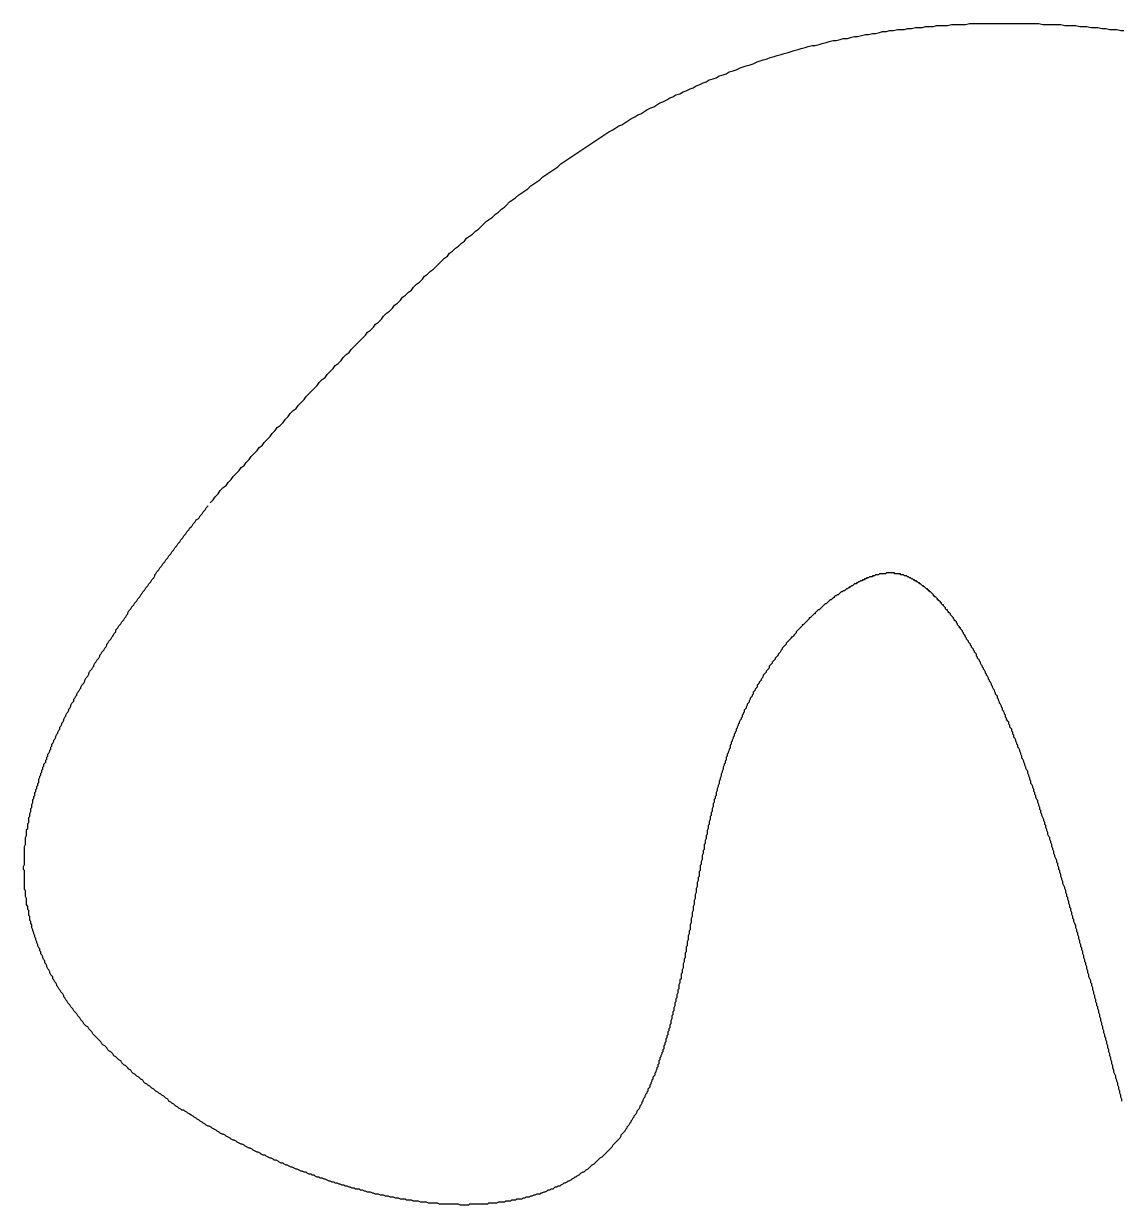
# Model space of a CAD drawing. Header units: millimetres. Extents: x 289 to 9778, y -894 to 6380.
# Drawn here: x 7125.46 to 7136.43, y 484.01 to 495.8 of the extents above; entities that cross this region are included whole.
import ezdxf

# ---------------------------------------------------------------- set-up
doc = ezdxf.new("R2010")
doc.units = ezdxf.units.MM

msp = doc.modelspace()

# ---------------------------------------------------------------- linework, layer by layer
for points in [[(7127.32, 491.018, 0), (7127.35, 491.048, 0), (7127.37, 491.078, 0), (7127.4, 491.108, 0), (7127.42, 491.138, 0), (7127.45, 491.168, 0), (7127.48, 491.188, 0), (7127.5, 491.218, 0), (7127.53, 491.248, 0), (7127.55, 491.278, 0), (7127.58, 491.308, 0), (7127.61, 491.338, 0), (7127.63, 491.368, 0), (7127.66, 491.388, 0), (7127.68, 491.418, 0), (7127.71, 491.448, 0), (7127.73, 491.478, 0), (7127.76, 491.508, 0), (7127.79, 491.538, 0), (7127.81, 491.568, 0), (7127.84, 491.588, 0), (7127.86, 491.618, 0), (7127.89, 491.648, 0), (7127.92, 491.678, 0), (7127.94, 491.708, 0), (7127.97, 491.738, 0), (7127.99, 491.768, 0), (7128.02, 491.788, 0), (7128.05, 491.818, 0), (7128.07, 491.848, 0), (7128.1, 491.878, 0), (7128.12, 491.908, 0), (7128.15, 491.938, 0), (7128.18, 491.958, 0), (7128.2, 491.988, 0), (7128.23, 492.018, 0), (7128.26, 492.048, 0), (7128.28, 492.078, 0), (7128.31, 492.108, 0), (7128.33, 492.128, 0), (7128.36, 492.158, 0), (7128.39, 492.188, 0), (7128.41, 492.218, 0), (7128.44, 492.248, 0), (7128.47, 492.268, 0), (7128.49, 492.298, 0), (7128.52, 492.328, 0), (7128.55, 492.358, 0), (7128.57, 492.388, 0), (7128.6, 492.408, 0), (7128.63, 492.438, 0), (7128.65, 492.468, 0), (7128.68, 492.498, 0), (7128.71, 492.518, 0), (7128.73, 492.548, 0), (7128.76, 492.578, 0), (7128.79, 492.608, 0), (7128.81, 492.628, 0), (7128.84, 492.658, 0), (7128.87, 492.688, 0), (7128.89, 492.718, 0), (7128.92, 492.738, 0), (7128.95, 492.768, 0), (7128.97, 492.798, 0), (7129, 492.818, 0), (7129.03, 492.848, 0), (7129.05, 492.878, 0), (7129.08, 492.908, 0), (7129.11, 492.928, 0), (7129.14, 492.958, 0), (7129.16, 492.988, 0), (7129.19, 493.008, 0), (7129.22, 493.038, 0), (7129.24, 493.068, 0), (7129.27, 493.088, 0), (7129.3, 493.118, 0), (7129.33, 493.138, 0), (7129.35, 493.168, 0), (7129.38, 493.198, 0), (7129.41, 493.218, 0), (7129.44, 493.248, 0), (7129.46, 493.278, 0), (7129.49, 493.298, 0), (7129.52, 493.328, 0), (7129.55, 493.348, 0), (7129.58, 493.378, 0), (7129.6, 493.398, 0), (7129.63, 493.428, 0), (7129.66, 493.458, 0), (7129.69, 493.478, 0), (7129.71, 493.508, 0), (7129.74, 493.528, 0), (7129.77, 493.558, 0), (7129.8, 493.578, 0), (7129.83, 493.608, 0), (7129.86, 493.628, 0), (7129.88, 493.658, 0), (7129.91, 493.678, 0), (7129.94, 493.698, 0), (7129.97, 493.728, 0), (7130, 493.748, 0), (7130.03, 493.778, 0), (7130.05, 493.798, 0), (7130.08, 493.828, 0), (7130.11, 493.848, 0), (7130.14, 493.868, 0), (7130.17, 493.898, 0), (7130.2, 493.918, 0), (7130.23, 493.948, 0), (7130.26, 493.968, 0), (7130.28, 493.988, 0), (7130.31, 494.018, 0), (7130.34, 494.038, 0), (7130.37, 494.058, 0), (7130.4, 494.088, 0), (7130.43, 494.108, 0), (7130.46, 494.128, 0), (7130.49, 494.148, 0), (7130.52, 494.178, 0), (7130.55, 494.198, 0), (7130.58, 494.218, 0), (7130.61, 494.238, 0), (7130.64, 494.268, 0), (7130.67, 494.288, 0), (7130.7, 494.308, 0), (7130.73, 494.328, 0), (7130.76, 494.348, 0), (7130.79, 494.368, 0), (7130.82, 494.398, 0), (7130.85, 494.418, 0), (7130.88, 494.438, 0), (7130.91, 494.458, 0), (7130.94, 494.478, 0), (7130.97, 494.498, 0), (7131, 494.518, 0), (7131.03, 494.538, 0), (7131.06, 494.558, 0), (7131.09, 494.578, 0), (7131.12, 494.598, 0), (7131.15, 494.618, 0), (7131.18, 494.638, 0), (7131.21, 494.658, 0), (7131.24, 494.678, 0), (7131.27, 494.698, 0), (7131.3, 494.718, 0), (7131.34, 494.738, 0), (7131.37, 494.758, 0), (7131.4, 494.778, 0), (7131.43, 494.788, 0), (7131.46, 494.808, 0), (7131.49, 494.828, 0), (7131.52, 494.848, 0), (7131.56, 494.868, 0), (7131.59, 494.888, 0), (7131.62, 494.898, 0), (7131.65, 494.918, 0), (7131.68, 494.938, 0), (7131.72, 494.958, 0), (7131.75, 494.968, 0), (7131.78, 494.988, 0), (7131.81, 495.008, 0), (7131.84, 495.018, 0), (7131.88, 495.038, 0), (7131.91, 495.058, 0), (7131.94, 495.068, 0), (7131.97, 495.088, 0), (7132.01, 495.098, 0), (7132.04, 495.118, 0), (7132.07, 495.128, 0), (7132.11, 495.148, 0), (7132.14, 495.158, 0), (7132.17, 495.178, 0), (7132.2, 495.188, 0), (7132.24, 495.208, 0), (7132.27, 495.218, 0), (7132.3, 495.238, 0), (7132.34, 495.248, 0), (7132.37, 495.258, 0), (7132.4, 495.278, 0), (7132.44, 495.288, 0), (7132.47, 495.298, 0), (7132.5, 495.318, 0), (7132.54, 495.328, 0), (7132.57, 495.338, 0), (7132.61, 495.358, 0), (7132.64, 495.368, 0), (7132.67, 495.378, 0), (7132.71, 495.388, 0), (7132.74, 495.398, 0), (7132.78, 495.418, 0), (7132.81, 495.428, 0), (7132.84, 495.438, 0), (7132.88, 495.448, 0), (7132.91, 495.458, 0), (7132.95, 495.468, 0), (7132.98, 495.478, 0), (7133.02, 495.488, 0), (7133.05, 495.498, 0), (7133.09, 495.508, 0), (7133.12, 495.518, 0), (7133.15, 495.528, 0), (7133.19, 495.538, 0), (7133.22, 495.548, 0), (7133.26, 495.558, 0), (7133.29, 495.568, 0), (7133.33, 495.578, 0), (7133.36, 495.578, 0), (7133.4, 495.588, 0), (7133.43, 495.598, 0), (7133.47, 495.608, 0), (7133.5, 495.618, 0), (7133.54, 495.628, 0), (7133.57, 495.628, 0), (7133.61, 495.638, 0), (7133.64, 495.648, 0), (7133.68, 495.648, 0), (7133.71, 495.658, 0), (7133.75, 495.668, 0), (7133.78, 495.668, 0), (7133.82, 495.678, 0), (7133.86, 495.688, 0), (7133.89, 495.688, 0), (7133.93, 495.698, 0), (7133.96, 495.698, 0), (7134, 495.708, 0), (7134.03, 495.718, 0), (7134.07, 495.718, 0), (7134.1, 495.728, 0), (7134.14, 495.728, 0), (7134.18, 495.738, 0), (7134.21, 495.738, 0), (7134.25, 495.738, 0), (7134.28, 495.748, 0), (7134.32, 495.748, 0), (7134.36, 495.758, 0), (7134.39, 495.758, 0), (7134.43, 495.758, 0), (7134.46, 495.768, 0), (7134.5, 495.768, 0), (7134.54, 495.768, 0), (7134.57, 495.778, 0), (7134.61, 495.778, 0), (7134.64, 495.778, 0), (7134.68, 495.778, 0), (7134.72, 495.788, 0), (7134.75, 495.788, 0), (7134.79, 495.788, 0), (7134.83, 495.788, 0), (7134.86, 495.788, 0), (7134.9, 495.798, 0), (7134.93, 495.798, 0), (7134.97, 495.798, 0), (7135.01, 495.798, 0), (7135.04, 495.798, 0), (7135.08, 495.798, 0), (7135.12, 495.798, 0), (7135.15, 495.798, 0), (7135.19, 495.798, 0), (7135.23, 495.798, 0), (7135.26, 495.798, 0), (7135.3, 495.798, 0), (7135.34, 495.798, 0), (7135.37, 495.798, 0), (7135.41, 495.798, 0), (7135.45, 495.798, 0), (7135.48, 495.798, 0), (7135.52, 495.798, 0), (7135.56, 495.798, 0), (7135.59, 495.798, 0), (7135.63, 495.788, 0), (7135.67, 495.788, 0), (7135.7, 495.788, 0), (7135.74, 495.788, 0), (7135.78, 495.788, 0), (7135.81, 495.788, 0), (7135.85, 495.778, 0), (7135.89, 495.778, 0), (7135.93, 495.778, 0), (7135.96, 495.778, 0), (7136, 495.768, 0), (7136.04, 495.768, 0), (7136.07, 495.768, 0), (7136.11, 495.758, 0), (7136.15, 495.758, 0), (7136.18, 495.758, 0), (7136.22, 495.748, 0), (7136.26, 495.748, 0), (7136.3, 495.738, 0), (7136.33, 495.738, 0), (7136.37, 495.738, 0), (7136.41, 495.728, 0), (7136.44, 495.728, 0)], [(7136.42, 485.048, 0), (7136.42, 485.068, 0), (7136.41, 485.088, 0), (7136.41, 485.108, 0), (7136.4, 485.128, 0), (7136.4, 485.148, 0), (7136.39, 485.168, 0), (7136.39, 485.188, 0), (7136.38, 485.208, 0), (7136.38, 485.228, 0), (7136.37, 485.248, 0), (7136.37, 485.258, 0), (7136.36, 485.278, 0), (7136.36, 485.298, 0), (7136.35, 485.318, 0), (7136.34, 485.338, 0), (7136.34, 485.358, 0), (7136.33, 485.378, 0), (7136.33, 485.398, 0), (7136.32, 485.418, 0), (7136.32, 485.438, 0), (7136.31, 485.458, 0), (7136.31, 485.478, 0), (7136.3, 485.498, 0), (7136.3, 485.518, 0), (7136.29, 485.538, 0), (7136.29, 485.558, 0), (7136.28, 485.578, 0), (7136.28, 485.598, 0), (7136.27, 485.618, 0), (7136.27, 485.638, 0), (7136.26, 485.658, 0), (7136.26, 485.678, 0), (7136.25, 485.688, 0), (7136.25, 485.708, 0), (7136.24, 485.728, 0), (7136.24, 485.748, 0), (7136.23, 485.768, 0), (7136.23, 485.788, 0), (7136.22, 485.808, 0), (7136.22, 485.828, 0), (7136.21, 485.848, 0), (7136.21, 485.868, 0), (7136.2, 485.888, 0), (7136.2, 485.908, 0), (7136.19, 485.928, 0), (7136.19, 485.948, 0), (7136.18, 485.968, 0), (7136.18, 485.988, 0), (7136.17, 485.998, 0), (7136.17, 486.018, 0), (7136.16, 486.038, 0), (7136.16, 486.058, 0), (7136.15, 486.078, 0), (7136.15, 486.098, 0), (7136.14, 486.118, 0), (7136.14, 486.138, 0), (7136.13, 486.158, 0), (7136.13, 486.178, 0), (7136.12, 486.198, 0), (7136.12, 486.218, 0), (7136.11, 486.228, 0), (7136.11, 486.248, 0), (7136.1, 486.268, 0), (7136.09, 486.288, 0), (7136.09, 486.308, 0), (7136.08, 486.328, 0), (7136.08, 486.348, 0), (7136.07, 486.368, 0), (7136.07, 486.388, 0), (7136.06, 486.408, 0), (7136.06, 486.428, 0), (7136.05, 486.438, 0), (7136.05, 486.458, 0), (7136.04, 486.478, 0), (7136.04, 486.498, 0), (7136.03, 486.518, 0), (7136.03, 486.538, 0), (7136.02, 486.558, 0), (7136.02, 486.578, 0), (7136.01, 486.588, 0), (7136.01, 486.608, 0), (7136, 486.628, 0), (7136, 486.648, 0), (7135.99, 486.668, 0), (7135.99, 486.688, 0), (7135.98, 486.708, 0), (7135.98, 486.728, 0), (7135.97, 486.738, 0), (7135.97, 486.758, 0), (7135.96, 486.778, 0), (7135.96, 486.798, 0), (7135.95, 486.818, 0), (7135.94, 486.838, 0), (7135.94, 486.858, 0), (7135.93, 486.868, 0), (7135.93, 486.888, 0), (7135.92, 486.908, 0), (7135.92, 486.928, 0), (7135.91, 486.948, 0), (7135.91, 486.968, 0), (7135.9, 486.978, 0), (7135.9, 486.998, 0), (7135.89, 487.018, 0), (7135.89, 487.038, 0), (7135.88, 487.058, 0), (7135.88, 487.078, 0), (7135.87, 487.088, 0), (7135.87, 487.108, 0), (7135.86, 487.128, 0), (7135.86, 487.148, 0), (7135.85, 487.168, 0), (7135.85, 487.178, 0), (7135.84, 487.198, 0), (7135.83, 487.218, 0), (7135.83, 487.238, 0), (7135.82, 487.258, 0), (7135.82, 487.268, 0), (7135.81, 487.288, 0), (7135.81, 487.308, 0), (7135.8, 487.328, 0), (7135.8, 487.348, 0), (7135.79, 487.358, 0), (7135.79, 487.378, 0), (7135.78, 487.398, 0), (7135.78, 487.418, 0), (7135.77, 487.428, 0), (7135.77, 487.448, 0), (7135.76, 487.468, 0), (7135.75, 487.488, 0), (7135.75, 487.498, 0), (7135.74, 487.518, 0), (7135.74, 487.538, 0), (7135.73, 487.558, 0), (7135.73, 487.568, 0), (7135.72, 487.588, 0), (7135.72, 487.608, 0), (7135.71, 487.628, 0), (7135.71, 487.638, 0), (7135.7, 487.658, 0), (7135.7, 487.678, 0), (7135.69, 487.688, 0), (7135.68, 487.708, 0), (7135.68, 487.728, 0), (7135.67, 487.748, 0), (7135.67, 487.758, 0), (7135.66, 487.778, 0), (7135.66, 487.798, 0), (7135.65, 487.808, 0), (7135.65, 487.828, 0), (7135.64, 487.848, 0), (7135.64, 487.858, 0), (7135.63, 487.878, 0), (7135.62, 487.898, 0), (7135.62, 487.908, 0), (7135.61, 487.928, 0), (7135.61, 487.948, 0), (7135.6, 487.958, 0), (7135.6, 487.978, 0), (7135.59, 487.998, 0), (7135.59, 488.008, 0), (7135.58, 488.028, 0), (7135.58, 488.048, 0), (7135.57, 488.058, 0), (7135.56, 488.078, 0), (7135.56, 488.098, 0), (7135.55, 488.108, 0), (7135.55, 488.128, 0), (7135.54, 488.138, 0), (7135.54, 488.158, 0), (7135.53, 488.178, 0), (7135.53, 488.188, 0), (7135.52, 488.208, 0), (7135.51, 488.218, 0), (7135.51, 488.238, 0), (7135.5, 488.258, 0), (7135.5, 488.268, 0), (7135.49, 488.288, 0), (7135.49, 488.298, 0), (7135.48, 488.318, 0), (7135.48, 488.338, 0), (7135.47, 488.348, 0), (7135.46, 488.368, 0), (7135.46, 488.378, 0), (7135.45, 488.398, 0), (7135.45, 488.408, 0), (7135.44, 488.428, 0), (7135.44, 488.438, 0), (7135.43, 488.458, 0), (7135.42, 488.468, 0), (7135.42, 488.488, 0), (7135.41, 488.508, 0), (7135.41, 488.518, 0), (7135.4, 488.538, 0), (7135.4, 488.548, 0), (7135.39, 488.568, 0), (7135.38, 488.578, 0), (7135.38, 488.598, 0), (7135.37, 488.608, 0), (7135.37, 488.618, 0), (7135.36, 488.638, 0), (7135.36, 488.648, 0), (7135.35, 488.668, 0), (7135.34, 488.678, 0), (7135.34, 488.698, 0), (7135.33, 488.708, 0), (7135.33, 488.728, 0), (7135.32, 488.738, 0), (7135.32, 488.758, 0), (7135.31, 488.768, 0), (7135.3, 488.778, 0), (7135.3, 488.798, 0), (7135.29, 488.808, 0), (7135.29, 488.828, 0), (7135.28, 488.838, 0), (7135.27, 488.858, 0), (7135.27, 488.868, 0), (7135.26, 488.878, 0), (7135.26, 488.898, 0), (7135.25, 488.908, 0), (7135.25, 488.918, 0), (7135.24, 488.938, 0), (7135.23, 488.948, 0), (7135.23, 488.968, 0), (7135.22, 488.978, 0), (7135.22, 488.988, 0), (7135.21, 489.008, 0), (7135.2, 489.018, 0), (7135.2, 489.028, 0), (7135.19, 489.048, 0), (7135.19, 489.058, 0), (7135.18, 489.068, 0), (7135.18, 489.088, 0), (7135.17, 489.098, 0), (7135.16, 489.108, 0), (7135.16, 489.118, 0), (7135.15, 489.138, 0), (7135.15, 489.148, 0), (7135.14, 489.158, 0), (7135.13, 489.178, 0), (7135.13, 489.188, 0), (7135.12, 489.198, 0), (7135.12, 489.208, 0), (7135.11, 489.228, 0), (7135.1, 489.238, 0), (7135.1, 489.248, 0), (7135.09, 489.258, 0), (7135.09, 489.268, 0), (7135.08, 489.288, 0), (7135.07, 489.298, 0), (7135.07, 489.308, 0), (7135.06, 489.318, 0), (7135.06, 489.328, 0), (7135.05, 489.348, 0), (7135.04, 489.358, 0), (7135.04, 489.368, 0), (7135.03, 489.378, 0), (7135.03, 489.388, 0), (7135.02, 489.398, 0), (7135.01, 489.418, 0), (7135.01, 489.428, 0), (7135, 489.438, 0), (7135, 489.448, 0), (7134.99, 489.458, 0), (7134.98, 489.468, 0), (7134.98, 489.478, 0), (7134.97, 489.488, 0), (7134.97, 489.508, 0), (7134.96, 489.518, 0), (7134.95, 489.528, 0), (7134.95, 489.538, 0), (7134.94, 489.548, 0), (7134.94, 489.558, 0), (7134.93, 489.568, 0), (7134.92, 489.578, 0), (7134.92, 489.588, 0), (7134.91, 489.598, 0), (7134.91, 489.608, 0), (7134.9, 489.618, 0), (7134.89, 489.628, 0), (7134.89, 489.638, 0), (7134.88, 489.648, 0), (7134.87, 489.658, 0), (7134.87, 489.668, 0), (7134.86, 489.678, 0), (7134.86, 489.688, 0), (7134.85, 489.698, 0), (7134.84, 489.708, 0), (7134.84, 489.718, 0), (7134.83, 489.728, 0), (7134.83, 489.738, 0), (7134.82, 489.748, 0), (7134.81, 489.758, 0), (7134.81, 489.768, 0), (7134.8, 489.768, 0), (7134.8, 489.778, 0), (7134.79, 489.788, 0), (7134.78, 489.798, 0), (7134.78, 489.808, 0), (7134.77, 489.818, 0), (7134.77, 489.828, 0), (7134.76, 489.838, 0), (7134.75, 489.838, 0), (7134.75, 489.848, 0), (7134.74, 489.858, 0), (7134.74, 489.868, 0), (7134.73, 489.878, 0), (7134.72, 489.888, 0), (7134.72, 489.888, 0), (7134.71, 489.898, 0), (7134.71, 489.908, 0), (7134.7, 489.918, 0), (7134.69, 489.918, 0), (7134.69, 489.928, 0), (7134.68, 489.938, 0), (7134.68, 489.948, 0), (7134.67, 489.948, 0), (7134.66, 489.958, 0), (7134.66, 489.968, 0), (7134.65, 489.978, 0), (7134.65, 489.978, 0), (7134.64, 489.988, 0), (7134.64, 489.998, 0), (7134.63, 489.998, 0), (7134.62, 490.008, 0), (7134.62, 490.018, 0), (7134.61, 490.018, 0), (7134.61, 490.028, 0), (7134.6, 490.038, 0), (7134.59, 490.038, 0), (7134.59, 490.048, 0), (7134.58, 490.048, 0), (7134.58, 490.058, 0), (7134.57, 490.068, 0), (7134.57, 490.068, 0), (7134.56, 490.078, 0), (7134.55, 490.078, 0), (7134.55, 490.088, 0), (7134.54, 490.088, 0), (7134.54, 490.098, 0), (7134.53, 490.108, 0), (7134.53, 490.108, 0), (7134.52, 490.118, 0), (7134.52, 490.118, 0), (7134.51, 490.128, 0), (7134.5, 490.128, 0), (7134.5, 490.138, 0), (7134.49, 490.138, 0), (7134.49, 490.148, 0), (7134.48, 490.148, 0), (7134.48, 490.158, 0), (7134.47, 490.158, 0), (7134.47, 490.158, 0), (7134.46, 490.168, 0), (7134.46, 490.168, 0), (7134.45, 490.178, 0), (7134.44, 490.178, 0), (7134.44, 490.188, 0), (7134.43, 490.188, 0), (7134.43, 490.188, 0), (7134.42, 490.198, 0), (7134.42, 490.198, 0), (7134.41, 490.208, 0), (7134.41, 490.208, 0), (7134.4, 490.208, 0), (7134.4, 490.218, 0), (7134.39, 490.218, 0), (7134.39, 490.218, 0), (7134.38, 490.228, 0), (7134.38, 490.228, 0), (7134.37, 490.228, 0), (7134.37, 490.238, 0), (7134.36, 490.238, 0), (7134.36, 490.238, 0), (7134.35, 490.238, 0), (7134.35, 490.248, 0), (7134.34, 490.248, 0), (7134.34, 490.248, 0), (7134.33, 490.258, 0), (7134.33, 490.258, 0), (7134.33, 490.258, 0), (7134.32, 490.258, 0), (7134.32, 490.258, 0), (7134.31, 490.268, 0), (7134.31, 490.268, 0), (7134.3, 490.268, 0), (7134.3, 490.268, 0), (7134.29, 490.278, 0), (7134.29, 490.278, 0), (7134.28, 490.278, 0), (7134.28, 490.278, 0), (7134.28, 490.278, 0), (7134.27, 490.288, 0), (7134.27, 490.288, 0), (7134.26, 490.288, 0), (7134.26, 490.288, 0), (7134.25, 490.288, 0), (7134.25, 490.288, 0), (7134.25, 490.288, 0), (7134.24, 490.298, 0), (7134.24, 490.298, 0), (7134.23, 490.298, 0), (7134.23, 490.298, 0), (7134.22, 490.298, 0), (7134.22, 490.298, 0), (7134.22, 490.298, 0), (7134.21, 490.298, 0), (7134.21, 490.308, 0), (7134.2, 490.308, 0), (7134.2, 490.308, 0), (7134.2, 490.308, 0), (7134.19, 490.308, 0), (7134.19, 490.308, 0), (7134.18, 490.308, 0), (7134.18, 490.308, 0), (7134.17, 490.308, 0), (7134.17, 490.308, 0), (7134.17, 490.308, 0), (7134.16, 490.308, 0), (7134.16, 490.308, 0), (7134.15, 490.308, 0), (7134.15, 490.308, 0), (7134.15, 490.318, 0), (7134.14, 490.318, 0), (7134.14, 490.318, 0), (7134.13, 490.318, 0), (7134.13, 490.318, 0), (7134.12, 490.318, 0), (7134.12, 490.318, 0), (7134.12, 490.318, 0), (7134.11, 490.318, 0), (7134.11, 490.318, 0), (7134.1, 490.318, 0), (7134.1, 490.318, 0), (7134.09, 490.318, 0), (7134.09, 490.318, 0), (7134.08, 490.318, 0), (7134.08, 490.318, 0), (7134.07, 490.318, 0), (7134.07, 490.318, 0), (7134.07, 490.318, 0), (7134.06, 490.308, 0), (7134.06, 490.308, 0), (7134.05, 490.308, 0), (7134.05, 490.308, 0), (7134.04, 490.308, 0), (7134.04, 490.308, 0), (7134.03, 490.308, 0), (7134.03, 490.308, 0), (7134.02, 490.308, 0), (7134.02, 490.308, 0), (7134.01, 490.308, 0), (7134, 490.308, 0), (7134, 490.308, 0), (7133.99, 490.298, 0), (7133.99, 490.298, 0), (7133.98, 490.298, 0), (7133.98, 490.298, 0), (7133.97, 490.298, 0), (7133.97, 490.298, 0), (7133.96, 490.298, 0), (7133.95, 490.288, 0), (7133.95, 490.288, 0), (7133.94, 490.288, 0), (7133.94, 490.288, 0), (7133.93, 490.288, 0), (7133.93, 490.278, 0), (7133.92, 490.278, 0), (7133.91, 490.278, 0), (7133.91, 490.278, 0), (7133.9, 490.278, 0), (7133.89, 490.268, 0), (7133.89, 490.268, 0), (7133.88, 490.268, 0), (7133.87, 490.268, 0), (7133.87, 490.258, 0), (7133.86, 490.258, 0), (7133.85, 490.258, 0), (7133.85, 490.248, 0), (7133.84, 490.248, 0), (7133.83, 490.248, 0), (7133.83, 490.238, 0), (7133.82, 490.238, 0), (7133.81, 490.238, 0), (7133.8, 490.228, 0), (7133.8, 490.228, 0), (7133.79, 490.228, 0), (7133.78, 490.218, 0), (7133.77, 490.218, 0), (7133.77, 490.208, 0), (7133.76, 490.208, 0), (7133.75, 490.208, 0), (7133.74, 490.198, 0), (7133.74, 490.198, 0), (7133.73, 490.188, 0), (7133.72, 490.188, 0), (7133.71, 490.178, 0), (7133.7, 490.178, 0), (7133.7, 490.168, 0), (7133.69, 490.168, 0), (7133.68, 490.158, 0), (7133.67, 490.158, 0), (7133.66, 490.148, 0), (7133.66, 490.148, 0), (7133.65, 490.138, 0), (7133.64, 490.138, 0), (7133.63, 490.128, 0), (7133.62, 490.128, 0), (7133.61, 490.118, 0), (7133.61, 490.118, 0), (7133.6, 490.108, 0), (7133.59, 490.098, 0), (7133.58, 490.098, 0), (7133.57, 490.088, 0), (7133.56, 490.088, 0), (7133.55, 490.078, 0), (7133.55, 490.068, 0), (7133.54, 490.068, 0), (7133.53, 490.058, 0), (7133.52, 490.048, 0), (7133.51, 490.048, 0), (7133.5, 490.038, 0), (7133.49, 490.028, 0), (7133.49, 490.028, 0), (7133.48, 490.018, 0), (7133.47, 490.008, 0), (7133.46, 490.008, 0), (7133.45, 489.998, 0), (7133.44, 489.988, 0), (7133.43, 489.978, 0), (7133.43, 489.978, 0), (7133.42, 489.968, 0), (7133.41, 489.958, 0), (7133.4, 489.948, 0), (7133.39, 489.948, 0), (7133.38, 489.938, 0), (7133.37, 489.928, 0), (7133.36, 489.918, 0), (7133.36, 489.908, 0), (7133.35, 489.908, 0), (7133.34, 489.898, 0), (7133.33, 489.888, 0), (7133.32, 489.878, 0), (7133.31, 489.868, 0), (7133.3, 489.868, 0), (7133.3, 489.858, 0), (7133.29, 489.848, 0), (7133.28, 489.838, 0), (7133.27, 489.828, 0), (7133.26, 489.818, 0), (7133.25, 489.808, 0), (7133.24, 489.798, 0), (7133.23, 489.798, 0), (7133.23, 489.788, 0), (7133.22, 489.778, 0), (7133.21, 489.768, 0), (7133.2, 489.758, 0), (7133.19, 489.748, 0), (7133.18, 489.738, 0), (7133.17, 489.728, 0), (7133.17, 489.718, 0), (7133.16, 489.708, 0), (7133.15, 489.698, 0), (7133.14, 489.688, 0), (7133.13, 489.678, 0), (7133.12, 489.678, 0), (7133.12, 489.668, 0), (7133.11, 489.658, 0), (7133.1, 489.648, 0), (7133.09, 489.638, 0), (7133.08, 489.628, 0), (7133.07, 489.618, 0), (7133.07, 489.608, 0), (7133.06, 489.598, 0), (7133.05, 489.588, 0), (7133.04, 489.578, 0), (7133.03, 489.568, 0), (7133.03, 489.558, 0), (7133.02, 489.548, 0), (7133.01, 489.528, 0), (7133, 489.518, 0), (7132.99, 489.508, 0), (7132.99, 489.498, 0), (7132.98, 489.488, 0), (7132.97, 489.478, 0), (7132.96, 489.468, 0), (7132.96, 489.458, 0), (7132.95, 489.448, 0), (7132.94, 489.438, 0), (7132.93, 489.428, 0), (7132.93, 489.418, 0), (7132.92, 489.408, 0), (7132.91, 489.398, 0), (7132.9, 489.388, 0), (7132.9, 489.368, 0), (7132.89, 489.358, 0), (7132.88, 489.348, 0), (7132.87, 489.338, 0), (7132.87, 489.328, 0), (7132.86, 489.318, 0), (7132.85, 489.308, 0), (7132.84, 489.298, 0), (7132.84, 489.288, 0), (7132.83, 489.268, 0), (7132.82, 489.258, 0), (7132.82, 489.248, 0), (7132.81, 489.238, 0), (7132.8, 489.228, 0), (7132.8, 489.218, 0), (7132.79, 489.208, 0), (7132.78, 489.198, 0), (7132.78, 489.178, 0), (7132.77, 489.168, 0), (7132.76, 489.158, 0), (7132.76, 489.148, 0), (7132.75, 489.138, 0), (7132.74, 489.128, 0), (7132.74, 489.108, 0), (7132.73, 489.098, 0), (7132.73, 489.088, 0), (7132.72, 489.078, 0), (7132.71, 489.068, 0), (7132.71, 489.058, 0), (7132.7, 489.038, 0), (7132.7, 489.028, 0), (7132.69, 489.018, 0), (7132.68, 489.008, 0), (7132.68, 488.998, 0), (7132.67, 488.978, 0), (7132.67, 488.968, 0), (7132.66, 488.958, 0), (7132.65, 488.948, 0), (7132.65, 488.928, 0), (7132.64, 488.918, 0), (7132.64, 488.908, 0), (7132.63, 488.898, 0), (7132.63, 488.878, 0), (7132.62, 488.868, 0), (7132.62, 488.858, 0), (7132.61, 488.848, 0), (7132.6, 488.828, 0), (7132.6, 488.818, 0), (7132.59, 488.808, 0), (7132.59, 488.798, 0), (7132.58, 488.778, 0), (7132.58, 488.768, 0), (7132.57, 488.758, 0), (7132.57, 488.738, 0), (7132.56, 488.728, 0), (7132.56, 488.718, 0), (7132.55, 488.708, 0), (7132.55, 488.688, 0), (7132.54, 488.678, 0), (7132.54, 488.668, 0), (7132.53, 488.648, 0), (7132.53, 488.638, 0), (7132.52, 488.628, 0), (7132.52, 488.608, 0), (7132.51, 488.598, 0), (7132.51, 488.588, 0), (7132.51, 488.568, 0), (7132.5, 488.558, 0), (7132.5, 488.548, 0), (7132.49, 488.528, 0), (7132.49, 488.518, 0), (7132.48, 488.508, 0), (7132.48, 488.488, 0), (7132.47, 488.478, 0), (7132.47, 488.468, 0), (7132.47, 488.448, 0), (7132.46, 488.438, 0), (7132.46, 488.418, 0), (7132.45, 488.408, 0), (7132.45, 488.398, 0), (7132.44, 488.378, 0), (7132.44, 488.368, 0), (7132.44, 488.358, 0), (7132.43, 488.338, 0), (7132.43, 488.328, 0), (7132.42, 488.308, 0), (7132.42, 488.298, 0), (7132.42, 488.288, 0), (7132.41, 488.268, 0), (7132.41, 488.258, 0), (7132.4, 488.238, 0), (7132.4, 488.228, 0), (7132.4, 488.218, 0), (7132.39, 488.198, 0), (7132.39, 488.188, 0), (7132.38, 488.168, 0), (7132.38, 488.158, 0), (7132.38, 488.148, 0), (7132.37, 488.128, 0), (7132.37, 488.118, 0), (7132.37, 488.098, 0), (7132.36, 488.088, 0), (7132.36, 488.068, 0), (7132.35, 488.058, 0), (7132.35, 488.048, 0), (7132.35, 488.028, 0), (7132.34, 488.018, 0), (7132.34, 487.998, 0), (7132.34, 487.988, 0), (7132.33, 487.968, 0), (7132.33, 487.958, 0), (7132.33, 487.938, 0), (7132.32, 487.928, 0), (7132.32, 487.918, 0), (7132.32, 487.898, 0), (7132.31, 487.888, 0), (7132.31, 487.868, 0), (7132.31, 487.858, 0), (7132.3, 487.838, 0), (7132.3, 487.828, 0), (7132.3, 487.808, 0), (7132.29, 487.798, 0), (7132.29, 487.778, 0), (7132.29, 487.768, 0), (7132.28, 487.748, 0), (7132.28, 487.738, 0), (7132.28, 487.718, 0), (7132.28, 487.708, 0), (7132.27, 487.698, 0), (7132.27, 487.678, 0), (7132.27, 487.668, 0), (7132.26, 487.648, 0), (7132.26, 487.638, 0), (7132.26, 487.618, 0), (7132.25, 487.608, 0), (7132.25, 487.588, 0), (7132.25, 487.578, 0), (7132.25, 487.558, 0), (7132.24, 487.548, 0), (7132.24, 487.528, 0), (7132.24, 487.518, 0), (7132.23, 487.498, 0), (7132.23, 487.488, 0), (7132.23, 487.468, 0), (7132.23, 487.458, 0), (7132.22, 487.438, 0), (7132.22, 487.428, 0), (7132.22, 487.408, 0), (7132.21, 487.398, 0), (7132.21, 487.378, 0), (7132.21, 487.368, 0), (7132.21, 487.348, 0), (7132.2, 487.338, 0), (7132.2, 487.318, 0), (7132.2, 487.308, 0), (7132.2, 487.288, 0), (7132.19, 487.278, 0), (7132.19, 487.258, 0), (7132.19, 487.248, 0), (7132.18, 487.228, 0), (7132.18, 487.218, 0), (7132.18, 487.198, 0), (7132.18, 487.188, 0), (7132.17, 487.168, 0), (7132.17, 487.158, 0), (7132.17, 487.138, 0), (7132.17, 487.128, 0), (7132.16, 487.108, 0), (7132.16, 487.098, 0), (7132.16, 487.078, 0), (7132.16, 487.068, 0), (7132.15, 487.048, 0), (7132.15, 487.038, 0), (7132.15, 487.018, 0), (7132.15, 487.008, 0), (7132.14, 486.988, 0), (7132.14, 486.978, 0), (7132.14, 486.958, 0), (7132.14, 486.948, 0), (7132.13, 486.928, 0), (7132.13, 486.918, 0), (7132.13, 486.898, 0), (7132.13, 486.888, 0), (7132.12, 486.868, 0), (7132.12, 486.858, 0), (7132.12, 486.838, 0), (7132.12, 486.828, 0), (7132.11, 486.808, 0), (7132.11, 486.798, 0), (7132.11, 486.778, 0), (7132.11, 486.758, 0), (7132.1, 486.748, 0), (7132.1, 486.728, 0), (7132.1, 486.718, 0), (7132.09, 486.698, 0), (7132.09, 486.688, 0), (7132.09, 486.668, 0), (7132.09, 486.658, 0), (7132.08, 486.638, 0), (7132.08, 486.628, 0), (7132.08, 486.618, 0), (7132.08, 486.598, 0), (7132.07, 486.588, 0), (7132.07, 486.568, 0), (7132.07, 486.558, 0), (7132.07, 486.538, 0), (7132.06, 486.528, 0), (7132.06, 486.508, 0), (7132.06, 486.498, 0), (7132.06, 486.478, 0), (7132.05, 486.468, 0), (7132.05, 486.448, 0), (7132.05, 486.438, 0), (7132.04, 486.418, 0), (7132.04, 486.408, 0), (7132.04, 486.388, 0), (7132.04, 486.378, 0), (7132.03, 486.358, 0), (7132.03, 486.348, 0), (7132.03, 486.328, 0), (7132.02, 486.318, 0), (7132.02, 486.298, 0), (7132.02, 486.288, 0), (7132.02, 486.268, 0), (7132.01, 486.258, 0), (7132.01, 486.238, 0), (7132.01, 486.228, 0), (7132, 486.208, 0), (7132, 486.198, 0), (7132, 486.188, 0), (7132, 486.168, 0), (7131.99, 486.158, 0), (7131.99, 486.138, 0), (7131.99, 486.128, 0), (7131.98, 486.108, 0), (7131.98, 486.098, 0), (7131.98, 486.078, 0), (7131.97, 486.068, 0), (7131.97, 486.048, 0), (7131.97, 486.038, 0), (7131.96, 486.028, 0), (7131.96, 486.008, 0), (7131.96, 485.998, 0), (7131.95, 485.978, 0), (7131.95, 485.968, 0), (7131.95, 485.948, 0), (7131.94, 485.938, 0), (7131.94, 485.918, 0), (7131.94, 485.908, 0), (7131.93, 485.898, 0), (7131.93, 485.878, 0), (7131.93, 485.868, 0), (7131.92, 485.848, 0), (7131.92, 485.838, 0), (7131.92, 485.818, 0), (7131.91, 485.808, 0), (7131.91, 485.798, 0), (7131.91, 485.778, 0), (7131.9, 485.768, 0), (7131.9, 485.748, 0), (7131.89, 485.738, 0), (7131.89, 485.728, 0), (7131.89, 485.708, 0), (7131.88, 485.698, 0), (7131.88, 485.678, 0), (7131.87, 485.668, 0), (7131.87, 485.658, 0), (7131.87, 485.638, 0), (7131.86, 485.628, 0), (7131.86, 485.608, 0), (7131.85, 485.598, 0), (7131.85, 485.588, 0), (7131.85, 485.568, 0), (7131.84, 485.558, 0), (7131.84, 485.538, 0), (7131.83, 485.528, 0), (7131.83, 485.518, 0), (7131.82, 485.498, 0), (7131.82, 485.488, 0), (7131.81, 485.478, 0), (7131.81, 485.458, 0), (7131.8, 485.448, 0), (7131.8, 485.428, 0), (7131.8, 485.418, 0), (7131.79, 485.408, 0), (7131.79, 485.388, 0), (7131.78, 485.378, 0), (7131.78, 485.368, 0), (7131.77, 485.348, 0), (7131.77, 485.338, 0), (7131.76, 485.328, 0), (7131.76, 485.308, 0), (7131.75, 485.298, 0), (7131.74, 485.288, 0), (7131.74, 485.268, 0), (7131.73, 485.258, 0), (7131.73, 485.248, 0), (7131.72, 485.228, 0), (7131.72, 485.218, 0), (7131.71, 485.208, 0), (7131.71, 485.188, 0), (7131.7, 485.178, 0), (7131.69, 485.168, 0), (7131.69, 485.148, 0), (7131.68, 485.138, 0), (7131.68, 485.128, 0), (7131.67, 485.118, 0), (7131.66, 485.098, 0), (7131.66, 485.088, 0), (7131.65, 485.078, 0), (7131.64, 485.058, 0), (7131.64, 485.048, 0), (7131.63, 485.038, 0), (7131.63, 485.028, 0), (7131.62, 485.008, 0), (7131.61, 484.998, 0), (7131.61, 484.988, 0), (7131.6, 484.968, 0), (7131.59, 484.958, 0), (7131.58, 484.948, 0), (7131.58, 484.938, 0), (7131.57, 484.918, 0), (7131.56, 484.908, 0), (7131.55, 484.898, 0), (7131.55, 484.888, 0), (7131.54, 484.878, 0), (7131.53, 484.858, 0), (7131.52, 484.848, 0), (7131.52, 484.838, 0), (7131.51, 484.828, 0), (7131.5, 484.808, 0), (7131.49, 484.798, 0), (7131.48, 484.788, 0), (7131.48, 484.778, 0), (7131.47, 484.768, 0), (7131.46, 484.748, 0), (7131.45, 484.738, 0), (7131.44, 484.728, 0), (7131.43, 484.718, 0), (7131.42, 484.708, 0), (7131.42, 484.698, 0), (7131.41, 484.678, 0), (7131.4, 484.668, 0), (7131.39, 484.658, 0), (7131.38, 484.648, 0), (7131.37, 484.638, 0), (7131.36, 484.628, 0), (7131.35, 484.618, 0), (7131.34, 484.608, 0), (7131.33, 484.588, 0), (7131.32, 484.578, 0), (7131.31, 484.568, 0), (7131.3, 484.558, 0), (7131.29, 484.548, 0), (7131.28, 484.538, 0), (7131.27, 484.528, 0), (7131.26, 484.518, 0), (7131.25, 484.508, 0), (7131.24, 484.498, 0), (7131.23, 484.488, 0), (7131.21, 484.478, 0), (7131.2, 484.468, 0), (7131.19, 484.458, 0), (7131.18, 484.448, 0), (7131.17, 484.438, 0), (7131.16, 484.428, 0), (7131.15, 484.418, 0), (7131.13, 484.408, 0), (7131.12, 484.398, 0), (7131.11, 484.388, 0), (7131.1, 484.378, 0), (7131.09, 484.368, 0), (7131.07, 484.358, 0), (7131.06, 484.348, 0), (7131.05, 484.338, 0), (7131.04, 484.338, 0), (7131.02, 484.328, 0), (7131.01, 484.318, 0), (7131, 484.308, 0), (7130.98, 484.298, 0), (7130.97, 484.288, 0), (7130.96, 484.288, 0), (7130.95, 484.278, 0), (7130.93, 484.268, 0), (7130.92, 484.258, 0), (7130.9, 484.248, 0), (7130.89, 484.248, 0), (7130.88, 484.238, 0), (7130.86, 484.228, 0), (7130.85, 484.228, 0), (7130.84, 484.218, 0), (7130.82, 484.208, 0), (7130.81, 484.198, 0), (7130.79, 484.198, 0), (7130.78, 484.188, 0), (7130.76, 484.188, 0), (7130.75, 484.178, 0), (7130.74, 484.168, 0), (7130.72, 484.168, 0), (7130.71, 484.158, 0), (7130.69, 484.158, 0), (7130.68, 484.148, 0), (7130.66, 484.138, 0), (7130.65, 484.138, 0), (7130.63, 484.128, 0), (7130.62, 484.128, 0), (7130.61, 484.118, 0), (7130.59, 484.118, 0), (7130.58, 484.118, 0), (7130.56, 484.108, 0), (7130.55, 484.108, 0), (7130.53, 484.098, 0), (7130.52, 484.098, 0), (7130.5, 484.088, 0), (7130.49, 484.088, 0), (7130.47, 484.088, 0), (7130.46, 484.078, 0), (7130.44, 484.078, 0), (7130.43, 484.068, 0), (7130.41, 484.068, 0), (7130.4, 484.068, 0), (7130.38, 484.068, 0), (7130.37, 484.058, 0), (7130.35, 484.058, 0), (7130.33, 484.058, 0), (7130.32, 484.048, 0), (7130.3, 484.048, 0), (7130.29, 484.048, 0), (7130.27, 484.048, 0), (7130.26, 484.038, 0), (7130.24, 484.038, 0), (7130.23, 484.038, 0), (7130.21, 484.038, 0), (7130.2, 484.038, 0), (7130.18, 484.028, 0), (7130.17, 484.028, 0), (7130.15, 484.028, 0), (7130.13, 484.028, 0), (7130.12, 484.028, 0), (7130.1, 484.028, 0), (7130.09, 484.018, 0), (7130.07, 484.018, 0), (7130.06, 484.018, 0), (7130.04, 484.018, 0), (7130.02, 484.018, 0), (7130.01, 484.018, 0), (7129.99, 484.018, 0), (7129.98, 484.018, 0), (7129.96, 484.018, 0), (7129.95, 484.018, 0), (7129.93, 484.018, 0), (7129.91, 484.018, 0), (7129.9, 484.008, 0), (7129.88, 484.008, 0), (7129.87, 484.008, 0), (7129.85, 484.008, 0), (7129.83, 484.008, 0), (7129.82, 484.008, 0), (7129.8, 484.018, 0), (7129.79, 484.018, 0), (7129.77, 484.018, 0), (7129.75, 484.018, 0), (7129.74, 484.018, 0), (7129.72, 484.018, 0), (7129.71, 484.018, 0), (7129.69, 484.018, 0), (7129.67, 484.018, 0), (7129.66, 484.018, 0), (7129.64, 484.018, 0), (7129.63, 484.018, 0), (7129.61, 484.018, 0), (7129.59, 484.028, 0), (7129.58, 484.028, 0), (7129.56, 484.028, 0), (7129.55, 484.028, 0), (7129.53, 484.028, 0), (7129.51, 484.028, 0), (7129.5, 484.028, 0), (7129.48, 484.038, 0), (7129.46, 484.038, 0), (7129.45, 484.038, 0), (7129.43, 484.038, 0), (7129.42, 484.038, 0), (7129.4, 484.048, 0), (7129.38, 484.048, 0), (7129.37, 484.048, 0), (7129.35, 484.048, 0), (7129.33, 484.058, 0), (7129.32, 484.058, 0), (7129.3, 484.058, 0), (7129.28, 484.058, 0), (7129.27, 484.068, 0), (7129.25, 484.068, 0), (7129.24, 484.068, 0), (7129.22, 484.068, 0), (7129.2, 484.078, 0), (7129.19, 484.078, 0), (7129.17, 484.078, 0), (7129.15, 484.088, 0), (7129.14, 484.088, 0), (7129.12, 484.088, 0), (7129.1, 484.098, 0), (7129.09, 484.098, 0), (7129.07, 484.098, 0), (7129.05, 484.108, 0), (7129.04, 484.108, 0), (7129.02, 484.108, 0), (7129, 484.118, 0), (7128.99, 484.118, 0), (7128.97, 484.118, 0), (7128.95, 484.128, 0), (7128.94, 484.128, 0), (7128.92, 484.138, 0), (7128.91, 484.138, 0), (7128.89, 484.138, 0), (7128.87, 484.148, 0), (7128.86, 484.148, 0), (7128.84, 484.158, 0), (7128.82, 484.158, 0), (7128.81, 484.168, 0), (7128.79, 484.168, 0), (7128.77, 484.168, 0), (7128.76, 484.178, 0), (7128.74, 484.178, 0), (7128.72, 484.188, 0), (7128.71, 484.188, 0), (7128.69, 484.198, 0), (7128.67, 484.198, 0), (7128.66, 484.208, 0), (7128.64, 484.208, 0), (7128.62, 484.218, 0), (7128.61, 484.218, 0), (7128.59, 484.228, 0), (7128.57, 484.228, 0), (7128.56, 484.238, 0), (7128.54, 484.238, 0), (7128.52, 484.248, 0), (7128.51, 484.248, 0), (7128.49, 484.258, 0), (7128.47, 484.268, 0), (7128.46, 484.268, 0), (7128.44, 484.278, 0), (7128.42, 484.278, 0), (7128.41, 484.288, 0), (7128.39, 484.288, 0), (7128.37, 484.298, 0), (7128.36, 484.308, 0), (7128.34, 484.308, 0), (7128.33, 484.318, 0), (7128.31, 484.318, 0), (7128.29, 484.328, 0), (7128.28, 484.338, 0), (7128.26, 484.338, 0), (7128.24, 484.348, 0), (7128.23, 484.348, 0), (7128.21, 484.358, 0), (7128.19, 484.368, 0), (7128.18, 484.368, 0), (7128.16, 484.378, 0), (7128.14, 484.388, 0), (7128.13, 484.388, 0), (7128.11, 484.398, 0), (7128.09, 484.408, 0), (7128.08, 484.408, 0), (7128.06, 484.418, 0), (7128.05, 484.428, 0), (7128.03, 484.428, 0), (7128.01, 484.438, 0), (7128, 484.448, 0), (7127.98, 484.458, 0), (7127.96, 484.458, 0), (7127.95, 484.468, 0), (7127.93, 484.478, 0), (7127.92, 484.478, 0), (7127.9, 484.488, 0), (7127.88, 484.498, 0), (7127.87, 484.508, 0), (7127.85, 484.508, 0), (7127.83, 484.518, 0), (7127.82, 484.528, 0), (7127.8, 484.538, 0), (7127.79, 484.538, 0), (7127.77, 484.548, 0), (7127.75, 484.558, 0), (7127.74, 484.568, 0), (7127.72, 484.578, 0), (7127.71, 484.578, 0), (7127.69, 484.588, 0), (7127.67, 484.598, 0), (7127.66, 484.608, 0), (7127.64, 484.618, 0), (7127.63, 484.618, 0), (7127.61, 484.628, 0), (7127.59, 484.638, 0), (7127.58, 484.648, 0), (7127.56, 484.658, 0), (7127.55, 484.658, 0), (7127.53, 484.668, 0), (7127.52, 484.678, 0), (7127.5, 484.688, 0), (7127.48, 484.698, 0), (7127.47, 484.708, 0), (7127.45, 484.718, 0), (7127.44, 484.718, 0), (7127.42, 484.728, 0), (7127.41, 484.738, 0), (7127.39, 484.748, 0), (7127.38, 484.758, 0), (7127.36, 484.768, 0), (7127.34, 484.778, 0), (7127.33, 484.788, 0), (7127.31, 484.798, 0), (7127.3, 484.798, 0), (7127.28, 484.808, 0), (7127.27, 484.818, 0), (7127.25, 484.828, 0), (7127.24, 484.838, 0), (7127.22, 484.848, 0), (7127.21, 484.858, 0), (7127.19, 484.868, 0), (7127.18, 484.878, 0), (7127.16, 484.888, 0), (7127.15, 484.898, 0), (7127.13, 484.908, 0), (7127.12, 484.918, 0), (7127.1, 484.928, 0), (7127.09, 484.938, 0), (7127.07, 484.948, 0), (7127.06, 484.958, 0), (7127.04, 484.958, 0), (7127.03, 484.968, 0), (7127.01, 484.978, 0), (7127, 484.988, 0), (7126.98, 484.998, 0), (7126.97, 485.008, 0), (7126.96, 485.018, 0), (7126.94, 485.028, 0), (7126.93, 485.038, 0), (7126.91, 485.048, 0), (7126.9, 485.068, 0), (7126.88, 485.078, 0), (7126.87, 485.088, 0), (7126.86, 485.098, 0), (7126.84, 485.108, 0), (7126.83, 485.118, 0), (7126.81, 485.128, 0), (7126.8, 485.138, 0), (7126.78, 485.148, 0), (7126.77, 485.158, 0), (7126.76, 485.168, 0), (7126.74, 485.178, 0), (7126.73, 485.188, 0), (7126.72, 485.198, 0), (7126.7, 485.208, 0), (7126.69, 485.218, 0), (7126.67, 485.228, 0), (7126.66, 485.238, 0), (7126.65, 485.258, 0), (7126.63, 485.268, 0), (7126.62, 485.278, 0), (7126.61, 485.288, 0), (7126.59, 485.298, 0), (7126.58, 485.308, 0), (7126.57, 485.318, 0), (7126.55, 485.328, 0), (7126.54, 485.338, 0), (7126.53, 485.358, 0), (7126.51, 485.368, 0), (7126.5, 485.378, 0), (7126.49, 485.388, 0), (7126.48, 485.398, 0), (7126.46, 485.408, 0), (7126.45, 485.418, 0), (7126.44, 485.428, 0), (7126.43, 485.448, 0), (7126.41, 485.458, 0), (7126.4, 485.468, 0), (7126.39, 485.478, 0), (7126.38, 485.488, 0), (7126.36, 485.498, 0), (7126.35, 485.518, 0), (7126.34, 485.528, 0), (7126.33, 485.538, 0), (7126.31, 485.548, 0), (7126.3, 485.558, 0), (7126.29, 485.578, 0), (7126.28, 485.588, 0), (7126.27, 485.598, 0), (7126.25, 485.608, 0), (7126.24, 485.618, 0), (7126.23, 485.638, 0), (7126.22, 485.648, 0), (7126.21, 485.658, 0), (7126.2, 485.668, 0), (7126.18, 485.688, 0), (7126.17, 485.698, 0), (7126.16, 485.708, 0), (7126.15, 485.718, 0), (7126.14, 485.738, 0), (7126.13, 485.748, 0), (7126.12, 485.758, 0), (7126.11, 485.768, 0), (7126.1, 485.788, 0), (7126.08, 485.798, 0), (7126.07, 485.808, 0), (7126.06, 485.818, 0), (7126.05, 485.838, 0), (7126.04, 485.848, 0), (7126.03, 485.858, 0), (7126.02, 485.878, 0), (7126.01, 485.888, 0), (7126, 485.898, 0), (7125.99, 485.918, 0), (7125.98, 485.928, 0), (7125.97, 485.938, 0), (7125.96, 485.948, 0), (7125.95, 485.968, 0), (7125.94, 485.978, 0), (7125.93, 485.988, 0), (7125.92, 486.008, 0), (7125.91, 486.018, 0), (7125.9, 486.028, 0), (7125.89, 486.048, 0), (7125.88, 486.058, 0), (7125.87, 486.078, 0), (7125.86, 486.088, 0), (7125.86, 486.098, 0), (7125.85, 486.118, 0), (7125.84, 486.128, 0), (7125.83, 486.138, 0), (7125.82, 486.158, 0), (7125.81, 486.168, 0), (7125.8, 486.188, 0), (7125.79, 486.198, 0), (7125.79, 486.208, 0), (7125.78, 486.228, 0), (7125.77, 486.238, 0), (7125.76, 486.258, 0), (7125.75, 486.268, 0), (7125.75, 486.288, 0), (7125.74, 486.298, 0), (7125.73, 486.308, 0), (7125.72, 486.328, 0), (7125.72, 486.338, 0), (7125.71, 486.358, 0), (7125.7, 486.368, 0), (7125.69, 486.388, 0), (7125.69, 486.398, 0), (7125.68, 486.418, 0), (7125.67, 486.428, 0), (7125.67, 486.448, 0), (7125.66, 486.458, 0), (7125.65, 486.478, 0), (7125.65, 486.488, 0), (7125.64, 486.508, 0), (7125.63, 486.518, 0), (7125.63, 486.538, 0), (7125.62, 486.548, 0), (7125.62, 486.568, 0), (7125.61, 486.578, 0), (7125.6, 486.598, 0), (7125.6, 486.608, 0), (7125.59, 486.628, 0), (7125.59, 486.638, 0), (7125.58, 486.658, 0), (7125.58, 486.668, 0), (7125.57, 486.688, 0), (7125.57, 486.698, 0), (7125.56, 486.718, 0), (7125.56, 486.728, 0), (7125.55, 486.748, 0), (7125.55, 486.758, 0), (7125.54, 486.778, 0), (7125.54, 486.788, 0), (7125.54, 486.808, 0), (7125.53, 486.818, 0), (7125.53, 486.838, 0), (7125.52, 486.848, 0), (7125.52, 486.868, 0), (7125.52, 486.888, 0), (7125.51, 486.898, 0), (7125.51, 486.918, 0), (7125.51, 486.928, 0), (7125.51, 486.948, 0), (7125.5, 486.958, 0), (7125.5, 486.978, 0), (7125.5, 486.988, 0), (7125.49, 487.008, 0), (7125.49, 487.018, 0), (7125.49, 487.038, 0), (7125.49, 487.048, 0), (7125.49, 487.068, 0), (7125.48, 487.088, 0), (7125.48, 487.098, 0), (7125.48, 487.118, 0), (7125.48, 487.128, 0), (7125.48, 487.148, 0), (7125.47, 487.158, 0), (7125.47, 487.178, 0), (7125.47, 487.188, 0), (7125.47, 487.208, 0), (7125.47, 487.218, 0), (7125.47, 487.238, 0), (7125.47, 487.258, 0), (7125.47, 487.268, 0), (7125.47, 487.288, 0), (7125.47, 487.298, 0), (7125.47, 487.318, 0), (7125.47, 487.328, 0), (7125.47, 487.348, 0), (7125.46, 487.358, 0), (7125.46, 487.378, 0), (7125.46, 487.388, 0), (7125.47, 487.408, 0), (7125.47, 487.418, 0), (7125.47, 487.438, 0), (7125.47, 487.458, 0), (7125.47, 487.468, 0), (7125.47, 487.488, 0), (7125.47, 487.498, 0), (7125.47, 487.518, 0), (7125.47, 487.528, 0), (7125.47, 487.548, 0), (7125.47, 487.558, 0), (7125.47, 487.578, 0), (7125.47, 487.588, 0), (7125.48, 487.608, 0), (7125.48, 487.618, 0), (7125.48, 487.638, 0), (7125.48, 487.648, 0), (7125.48, 487.668, 0), (7125.48, 487.678, 0), (7125.49, 487.698, 0), (7125.49, 487.708, 0), (7125.49, 487.728, 0), (7125.49, 487.738, 0), (7125.49, 487.758, 0), (7125.5, 487.768, 0), (7125.5, 487.788, 0), (7125.5, 487.798, 0), (7125.5, 487.818, 0), (7125.51, 487.828, 0), (7125.51, 487.848, 0), (7125.51, 487.858, 0), (7125.51, 487.878, 0), (7125.52, 487.888, 0), (7125.52, 487.908, 0), (7125.52, 487.918, 0), (7125.53, 487.938, 0), (7125.53, 487.948, 0), (7125.53, 487.968, 0), (7125.54, 487.978, 0), (7125.54, 487.998, 0), (7125.54, 488.008, 0), (7125.55, 488.028, 0), (7125.55, 488.038, 0), (7125.55, 488.058, 0), (7125.56, 488.068, 0), (7125.56, 488.088, 0), (7125.57, 488.098, 0), (7125.57, 488.108, 0), (7125.57, 488.128, 0), (7125.58, 488.138, 0), (7125.58, 488.158, 0), (7125.59, 488.168, 0), (7125.59, 488.188, 0), (7125.6, 488.198, 0), (7125.6, 488.218, 0), (7125.61, 488.228, 0), (7125.61, 488.248, 0), (7125.61, 488.258, 0), (7125.62, 488.278, 0), (7125.62, 488.288, 0), (7125.63, 488.298, 0), (7125.63, 488.318, 0), (7125.64, 488.328, 0), (7125.64, 488.348, 0), (7125.65, 488.358, 0), (7125.65, 488.378, 0), (7125.66, 488.388, 0), (7125.66, 488.408, 0), (7125.67, 488.418, 0), (7125.68, 488.428, 0), (7125.68, 488.448, 0), (7125.69, 488.458, 0), (7125.69, 488.478, 0), (7125.7, 488.488, 0), (7125.7, 488.508, 0), (7125.71, 488.518, 0), (7125.72, 488.538, 0), (7125.72, 488.548, 0), (7125.73, 488.558, 0), (7125.73, 488.578, 0), (7125.74, 488.588, 0), (7125.74, 488.608, 0), (7125.75, 488.618, 0), (7125.76, 488.638, 0), (7125.76, 488.648, 0), (7125.77, 488.658, 0), (7125.78, 488.678, 0), (7125.78, 488.688, 0), (7125.79, 488.708, 0), (7125.8, 488.718, 0), (7125.8, 488.728, 0), (7125.81, 488.748, 0), (7125.82, 488.758, 0), (7125.82, 488.778, 0), (7125.83, 488.788, 0), (7125.84, 488.808, 0), (7125.84, 488.818, 0), (7125.85, 488.828, 0), (7125.86, 488.848, 0), (7125.86, 488.858, 0), (7125.87, 488.878, 0), (7125.88, 488.888, 0), (7125.88, 488.898, 0), (7125.89, 488.918, 0), (7125.9, 488.928, 0), (7125.91, 488.948, 0), (7125.91, 488.958, 0), (7125.92, 488.968, 0), (7125.93, 488.988, 0), (7125.93, 488.998, 0), (7125.94, 489.018, 0), (7125.95, 489.028, 0), (7125.96, 489.038, 0), (7125.96, 489.058, 0), (7125.97, 489.068, 0), (7125.98, 489.088, 0), (7125.99, 489.098, 0), (7125.99, 489.108, 0), (7126, 489.128, 0), (7126.01, 489.138, 0), (7126.02, 489.158, 0), (7126.03, 489.168, 0), (7126.03, 489.178, 0), (7126.04, 489.198, 0), (7126.05, 489.208, 0), (7126.06, 489.218, 0), (7126.07, 489.238, 0), (7126.07, 489.248, 0), (7126.08, 489.268, 0), (7126.09, 489.278, 0), (7126.1, 489.288, 0), (7126.11, 489.308, 0), (7126.11, 489.318, 0), (7126.12, 489.338, 0), (7126.13, 489.348, 0), (7126.14, 489.358, 0), (7126.15, 489.378, 0), (7126.16, 489.388, 0), (7126.16, 489.398, 0), (7126.17, 489.418, 0), (7126.18, 489.428, 0), (7126.19, 489.448, 0), (7126.2, 489.458, 0), (7126.21, 489.468, 0), (7126.22, 489.488, 0), (7126.22, 489.498, 0), (7126.23, 489.508, 0), (7126.24, 489.528, 0), (7126.25, 489.538, 0), (7126.26, 489.548, 0), (7126.27, 489.568, 0), (7126.28, 489.578, 0), (7126.29, 489.598, 0), (7126.29, 489.608, 0), (7126.3, 489.618, 0), (7126.31, 489.638, 0), (7126.32, 489.648, 0), (7126.33, 489.658, 0), (7126.34, 489.678, 0), (7126.35, 489.688, 0), (7126.36, 489.708, 0), (7126.37, 489.718, 0), (7126.38, 489.728, 0), (7126.38, 489.748, 0), (7126.39, 489.758, 0), (7126.4, 489.768, 0), (7126.41, 489.788, 0), (7126.42, 489.798, 0), (7126.43, 489.808, 0), (7126.44, 489.828, 0), (7126.45, 489.838, 0), (7126.46, 489.848, 0), (7126.47, 489.868, 0), (7126.48, 489.878, 0), (7126.49, 489.898, 0), (7126.5, 489.908, 0), (7126.5, 489.918, 0), (7126.51, 489.938, 0), (7126.52, 489.948, 0), (7126.53, 489.958, 0), (7126.54, 489.978, 0), (7126.55, 489.988, 0), (7126.56, 489.998, 0), (7126.57, 490.018, 0), (7126.58, 490.028, 0), (7126.59, 490.038, 0), (7126.6, 490.058, 0), (7126.61, 490.068, 0), (7126.62, 490.078, 0), (7126.63, 490.098, 0), (7126.64, 490.108, 0), (7126.65, 490.128, 0), (7126.66, 490.138, 0), (7126.67, 490.148, 0), (7126.68, 490.168, 0), (7126.69, 490.178, 0), (7126.7, 490.188, 0), (7126.71, 490.208, 0), (7126.72, 490.218, 0), (7126.73, 490.228, 0), (7126.74, 490.248, 0), (7126.75, 490.258, 0), (7126.76, 490.268, 0), (7126.77, 490.288, 0), (7126.77, 490.298, 0), (7126.78, 490.308, 0), (7126.79, 490.328, 0), (7126.8, 490.338, 0), (7126.81, 490.348, 0), (7126.82, 490.368, 0), (7126.83, 490.378, 0), (7126.84, 490.388, 0), (7126.85, 490.408, 0), (7126.86, 490.418, 0), (7126.87, 490.428, 0), (7126.88, 490.448, 0), (7126.89, 490.458, 0), (7126.9, 490.468, 0), (7126.91, 490.488, 0), (7126.92, 490.498, 0), (7126.93, 490.508, 0), (7126.94, 490.528, 0), (7126.95, 490.538, 0), (7126.96, 490.548, 0), (7126.97, 490.568, 0), (7126.98, 490.578, 0), (7126.99, 490.588, 0), (7127, 490.608, 0), (7127.01, 490.618, 0), (7127.02, 490.628, 0), (7127.03, 490.648, 0), (7127.04, 490.658, 0), (7127.05, 490.668, 0), (7127.06, 490.688, 0), (7127.07, 490.698, 0), (7127.08, 490.708, 0), (7127.09, 490.728, 0), (7127.1, 490.738, 0), (7127.11, 490.748, 0), (7127.12, 490.768, 0), (7127.13, 490.778, 0), (7127.14, 490.788, 0), (7127.15, 490.808, 0), (7127.16, 490.818, 0), (7127.17, 490.828, 0), (7127.18, 490.848, 0), (7127.2, 490.858, 0), (7127.21, 490.868, 0), (7127.22, 490.888, 0), (7127.23, 490.898, 0), (7127.24, 490.908, 0), (7127.25, 490.928, 0), (7127.26, 490.938, 0), (7127.27, 490.948, 0), (7127.28, 490.968, 0), (7127.29, 490.978, 0), (7127.3, 490.988, 0)]]:
    msp.add_polyline3d(points)

doc.saveas('drawing.dxf')
